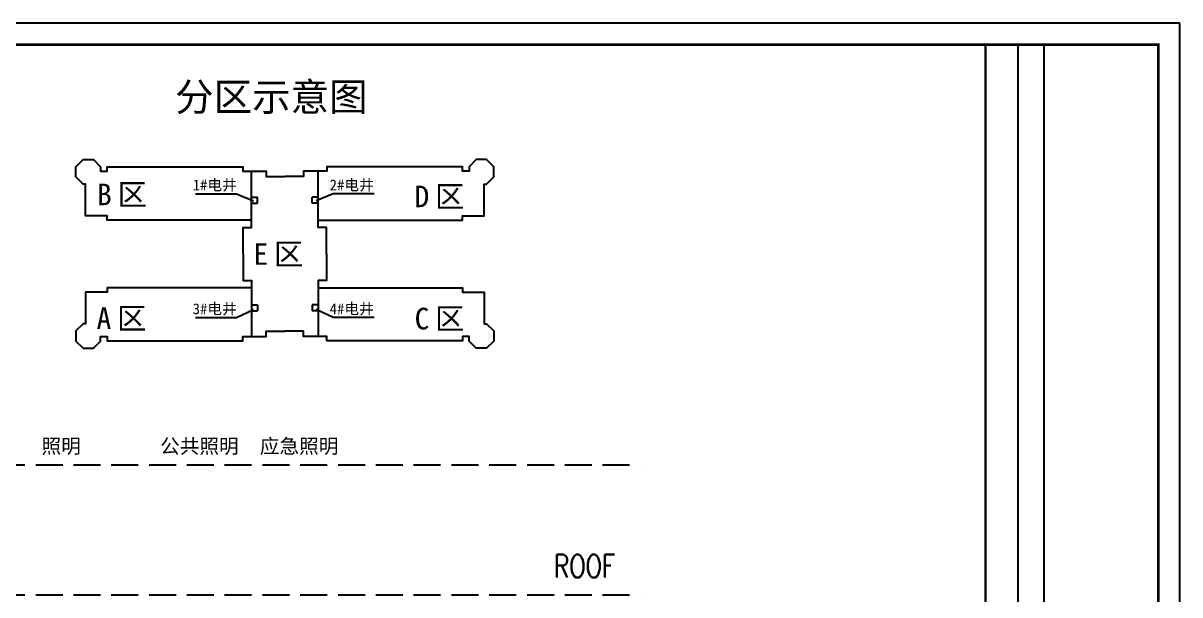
# Model space of a CAD drawing. Extents: x -336391 to 664021, y -458009 to -178412.
# Drawn here: x -13253 to 40308, y -400376 to -373909 of the extents above; entities that cross this region are included whole.
import ezdxf

# ---------------------------------------------------------------- set-up
doc = ezdxf.new("R2010")
doc.units = 0
doc.header["$LTSCALE"] = 1000
doc.header["$MEASUREMENT"] = 0
doc.linetypes.add('DASH', pattern=[0.35, 0.25, -0.1])
for name, color, linetype in [('A-墙线', 7, 'CONTINUOUS'), ('AXIS', 3, 'CONTINUOUS'), ('SIG_TEXT', 7, 'CONTINUOUS'), ('STAIR', 4, 'CONTINUOUS'), ('WALL', 7, 'CONTINUOUS'), ('图框', 7, 'CONTINUOUS'), ('房间名称', 7, 'CONTINUOUS')]:
    doc.layers.add(name, color=color, linetype=linetype)
doc.styles.add('HT', font='simhei.ttf')
doc.styles.add('HZ', font='tjromans.shx', dxfattribs={"width": 0.75, "bigfont": 'tjhztxt.shx'})
doc.styles.add('STYLE2', font='')
doc.styles.get('STYLE2').set_extended_font_data('SimSun')

# ---------------------------------------------------------------- blocks, each defined once
blk = doc.blocks.new('tk2')
at = {"layer": '图框'}
for p, q in [((118900, 84100), (0, 84100)), ((118900, 0), (118900, 84100)), ((111400, 83100), (111400, 41100)), ((112600, 83100), (112600, 41100))]:
    blk.add_line(p, q, dxfattribs=at)
at = {"layer": '图框', "const_width": 120}
blk.add_lwpolyline([(117900, 1000), (117900, 83100), (2500, 83100), (2500, 1000)], close=True, dxfattribs=at)
at = {"layer": '图框', "const_width": 100}
blk.add_lwpolyline([(109900, 83100), (109900, 1000)], dxfattribs=at)

msp = doc.modelspace()

# ---------------------------------------------------------------- linework, layer by layer
at = {"layer": 'A-墙线'}
for p, q in [((-2675.2, -383022.7), (-2675.2, -380762.7)), ((404.8, -383022.7), (404.8, -380762.7)), ((-2675.2, -381962.7), (-2405.2, -381962.7)), ((-2675.2, -382242.7), (-2405.2, -382242.7)), ((-2405.2, -382242.7), (-2405.2, -381962.7)), ((134.8, -382242.7), (134.8, -381962.7)), ((404.8, -381962.7), (134.8, -381962.7)), ((404.8, -382242.7), (134.8, -382242.7)), ((-2675.2, -386162.7), (-2675.2, -388422.7)), ((404.8, -386162.7), (404.8, -388422.7)), ((-2675.2, -386942.7), (-2405.2, -386942.7)), ((-2675.2, -387222.7), (-2405.2, -387222.7)), ((-2405.2, -386942.7), (-2405.2, -387222.7)), ((134.8, -386942.7), (134.8, -387222.7)), ((404.8, -386942.7), (134.8, -386942.7)), ((404.8, -387222.7), (134.8, -387222.7))]:
    msp.add_line(p, q, dxfattribs=at)
at = {"layer": 'STAIR', "linetype": 'DASH', "ltscale": 5}
for p, q in [((-61671.9, -394354.5), (15329.3, -394354.5)), ((-61671.9, -394354.5), (15329.3, -394354.5)), ((-61671.9, -400375.5), (15329.3, -400375.5)), ((-61671.9, -400375.5), (15329.3, -400375.5))]:
    msp.add_line(p, q, dxfattribs=at)
at = {"layer": 'WALL'}
for points in [[(-3065.2, -384592.7), (-3065.2, -383362.7), (-2675.2, -383362.7), (-2675.2, -383022.7), (-9365.2, -383022.7), (-9365.2, -382822.7), (-10365.2, -382822.7), (-10365.2, -381362.7), (-10471.5, -381362.7), (-10805.3, -381028.9), (-10805.3, -380556.7), (-10471.3, -380222.7), (-9999.1, -380222.7), (-9665, -380556.7), (-9665, -380762.7), (-9365.2, -380762.7), (-9365.2, -380562.7), (-3080.2, -380562.7), (-3080.2, -380762.7), (-2005.2, -380762.7), (-2005.2, -381012.7), (-1135.2, -381012.7)], [(794.8, -384592.7), (794.8, -383362.7), (404.8, -383362.7), (404.8, -383022.7), (7094.8, -383022.7), (7094.8, -382822.7), (8094.8, -382822.7), (8094.8, -381362.7), (8201.2, -381362.7), (8535, -381028.9), (8535, -380556.7), (8200.9, -380222.7), (7728.7, -380222.7), (7394.7, -380556.7), (7394.7, -380762.7), (7094.8, -380762.7), (7094.8, -380562.7), (809.8, -380562.7), (809.8, -380762.7), (-265.2, -380762.7), (-265.2, -381012.7), (-1135.2, -381012.7)], [(-3065.2, -384592.7), (-3065.2, -385822.7), (-2675.2, -385822.7), (-2675.2, -386162.7), (-9365.2, -386162.7), (-9365.2, -386362.7), (-10365.2, -386362.7), (-10365.2, -387822.7), (-10471.5, -387822.7), (-10805.3, -388156.5), (-10805.3, -388628.7), (-10471.3, -388962.7), (-9999.1, -388962.7), (-9665, -388628.7), (-9665, -388422.7), (-9365.2, -388422.7), (-9365.2, -388622.7), (-3080.2, -388622.7), (-3080.2, -388422.7), (-2005.2, -388422.7), (-2005.2, -388172.7), (-1135.2, -388172.7)], [(794.8, -384592.7), (794.8, -385822.7), (404.8, -385822.7), (404.8, -386162.7), (7094.8, -386162.7), (7094.8, -386362.7), (8094.8, -386362.7), (8094.8, -387822.7), (8201.2, -387822.7), (8535, -388156.5), (8535, -388628.7), (8200.9, -388962.7), (7728.7, -388962.7), (7394.7, -388628.7), (7394.7, -388422.7), (7094.8, -388422.7), (7094.8, -388622.7), (809.8, -388622.7), (809.8, -388422.7), (-265.2, -388422.7), (-265.2, -388172.7), (-1135.2, -388172.7)]]:
    msp.add_lwpolyline(points, dxfattribs=at)
at = {"layer": '房间名称'}
for p, q in [((-5274.5, -381804.4), (-3372.2, -381804.4)), ((-3372.2, -381804.4), (-2584.9, -382127.6)), ((1101.9, -381804.4), (314.6, -382127.6)), ((3004.1, -381804.4), (1101.9, -381804.4)), ((-3372.2, -387537), (-2584.9, -387160.2)), ((1101.9, -387537), (314.6, -387160.2)), ((-5274.5, -387537), (-3372.2, -387537)), ((3004.1, -387537), (1101.9, -387537))]:
    msp.add_line(p, q, dxfattribs=at)

# ---------------------------------------------------------------- block references
at = {"layer": 'A-墙线'}
msp.add_blockref('tk2', (-78592.5, -458008.9), dxfattribs=at)

# ---------------------------------------------------------------- texts
at = {"layer": 'AXIS', "color": 7, "style": 'HZ', "width": 0.75}
msp.add_text('ROOF', height=1066.67, dxfattribs=at).set_placement((11319.1, -399579.2))
at = {"layer": 'SIG_TEXT', "color": 7, "style": 'STYLE2'}
for s, p in [('照明', (-12399.6, -393823.3)), ('公共照明 ', (-6909.6, -393823.3)), ('应急照明 ', (-2293.3, -393823.3))]:
    msp.add_text(s, height=666.67, dxfattribs=at).set_placement(p)
at = {"layer": '房间名称', "style": 'HT'}
for s, height, p in [('分区示意图', 1306.96, (-6215.4, -377976.6)), ('B', 1000, (-9829.2, -382339.3)), ('区', 1000, (-8884.1, -382339.3)), ('1#电井', 500, (-5401.9, -381649)), ('2#电井', 500, (940.5, -381649)), ('D', 1000, (4873.6, -382429.6)), ('区', 1000, (5818.7, -382429.6)), ('区', 1000, (-1644.5, -385097.3)), ('E', 1000, (-2589.6, -385097.3)), ('A', 1000, (-9852.8, -388071)), ('区', 1000, (-8907.7, -388071)), ('3#电井', 500, (-5401.9, -387381.6)), ('4#电井', 500, (940.5, -387381.6)), ('C', 1000, (4873.6, -388084.5)), ('区', 1000, (5818.7, -388084.5))]:
    msp.add_text(s, height=height, dxfattribs=at).set_placement(p)

doc.saveas('drawing.dxf')
